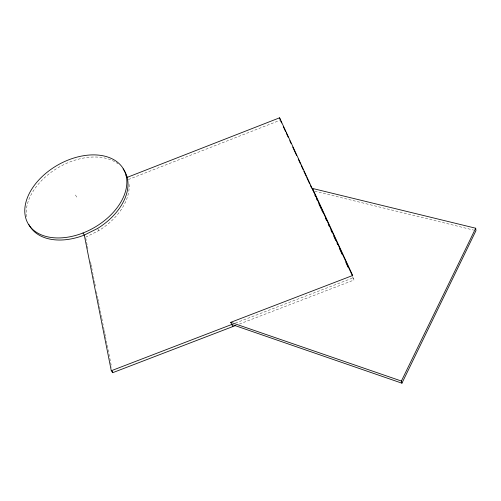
<?xml version="1.0" encoding="UTF-8"?>
<svg xmlns="http://www.w3.org/2000/svg" width="501" height="501" viewBox="0 0 501 501"><rect width="100%" height="100%" fill="white"/><g stroke="black" fill="none" stroke-linecap="round" stroke-linejoin="round"><path stroke-width="0.38" stroke-dasharray="2.5 1.88" d="M85.602 237.186L98.86 230.573A54.659 36.204 -29.6 0 0 128.995 183.253M128.312 179.552L279.602 120.434M235.426 323.064L353.337 277.773M239.384 324.047L353.975 280.04L353.017 276.633M314.753 191.169L473.677 230.116M75.438 194.983L76.728 197.1M97.582 228.469L98.86 230.573M352.347 276.508L353.975 280.04M85.752 237.95L87.287 245.609M87.437 246.373L87.894 248.671M90.499 261.685L90.957 263.983M91.113 264.747L91.57 267.046M91.727 267.81L94.175 280.059M94.326 280.823L94.783 283.121M94.939 283.885L95.397 286.184M96.468 291.544L97.232 295.371M97.388 296.135L97.845 298.433M98.002 299.197L98.459 301.496M98.609 302.26L101.064 314.509M101.215 315.273L101.672 317.571M101.828 318.342L104.12 329.821M104.277 330.591L104.734 332.883M104.891 333.653L105.348 335.946M105.498 336.716L107.953 348.965M108.103 349.729L111.623 367.339M26.472 216.745A54.809 36.204 -29.6 0 1 58.542 167.434A54.809 36.204 -29.6 0 1 117.854 163.733"/><path stroke-width="0.75" d="M82.972 232.996L84.287 235.094L111.285 370.746L231.788 324.46L401.934 383.19L401.401 381.042L475.706 228.231L312.536 188.457L313.588 191.958M401.934 383.19L475.95 230.673L475.706 228.231M352.36 275.65L279.589 117.81L127.166 177.385L126.014 175.212A54.96 36.204 -29.5 0 0 42.704 176.064A54.96 36.204 -29.5 0 0 58.749 237.95A54.96 36.204 -29.5 0 0 126.014 175.212M232.815 326.571L230.754 322.343L352.691 275.487L312.536 188.457M111.285 370.746L112.694 372.694L235.733 325.45M230.754 322.343L401.401 381.042M280.654 120.86L281.631 122.989M283.265 126.528L285.551 131.487M286.203 132.903L288.163 137.155M289.791 140.7L291.1 143.53M292.728 147.075L296.642 155.573M298.277 159.118L300.562 164.077M301.214 165.493L303.174 169.745M303.825 171.16L306.111 176.12M306.762 177.536L309.699 183.917M310.351 185.332L311.653 188.163M314.916 195.246L315.567 196.655M316.544 198.778L317.196 200.193M318.824 203.725L321.103 208.673M321.755 210.082L322.725 212.205M325.331 217.854L326.633 220.684M328.261 224.216L329.238 226.333M330.867 229.871L332.169 232.696M333.798 236.228L335.745 240.467M337.048 243.292L337.699 244.707M339.327 248.239L342.258 254.602M345.84 262.374L348.114 267.321M279.589 117.81L280.14 119.57M112.387 371.166L112.694 372.694M123.083 168.893A54.809 36.204 -29.6 0 1 97.582 228.469L84.287 235.094A54.809 36.204 -29.6 0 1 28.876 224.511"/></g></svg>
